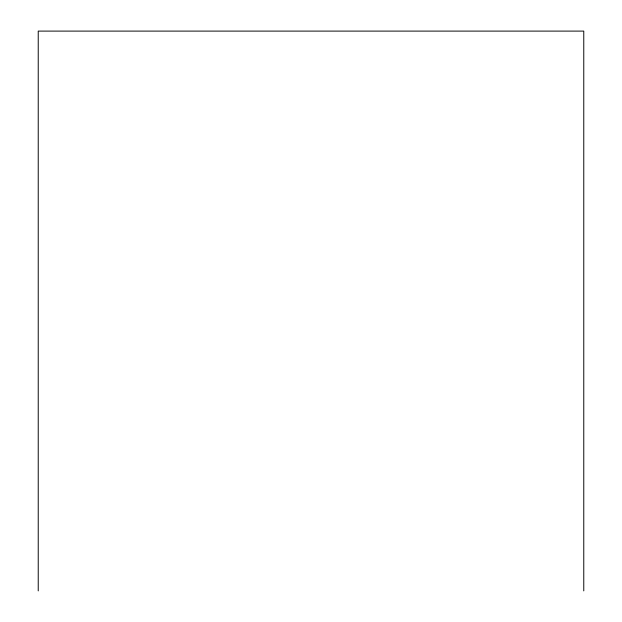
<?xml version="1.0" encoding="UTF-8"?>
<svg xmlns="http://www.w3.org/2000/svg" width="622" height="622" viewBox="0 0 622 622"><rect width="100%" height="100%" fill="white"/><g stroke="black" fill="none" stroke-linecap="round" stroke-linejoin="round"><path stroke-width="0.93" d="M583.77 590.9L583.77 31.1L38.23 31.1L38.23 590.9"/></g></svg>
